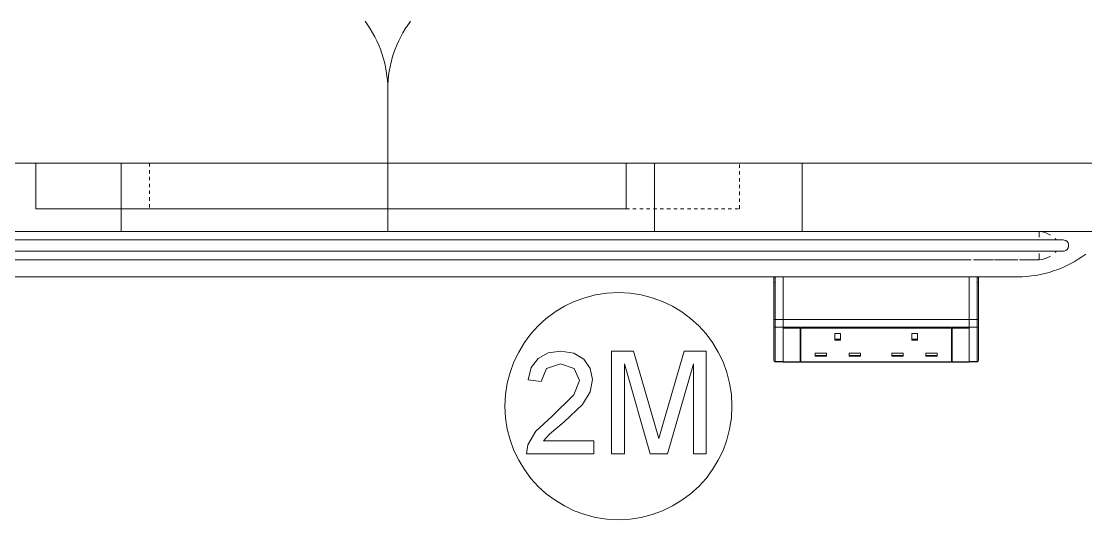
# Model space of a CAD drawing. Header units: millimetres. Extents: x 155927 to 326028, y -36033 to 97293.
# Drawn here: x 222342 to 223279, y 17816 to 18255 of the extents above; entities that cross this region are included whole.
import ezdxf

# ---------------------------------------------------------------- set-up
doc = ezdxf.new("R2010")
doc.units = ezdxf.units.MM
doc.header["$MEASUREMENT"] = 0
doc.linetypes.add('Dash', pattern=[6, 3, -3])
doc.layers.add('I-FURN', color=8, linetype='CONTINUOUS', lineweight=9)
doc.layers.add('I-FURN-HDLN', color=8, linetype='Dash', lineweight=9)

msp = doc.modelspace()

# ---------------------------------------------------------------- linework, layer by layer
at = {"layer": 'I-FURN'}
for p, q in [((222664.46, 18194.62), (222664.46, 18069.64)), ((222664.46, 18069.64), (222664.46, 18194.62)), ((222664.46, 18069.64), (222664.46, 18194.62)), ((222664.46, 18194.62), (222664.46, 18069.64)), ((223424.46, 18129.61), (221904.46, 18129.61)), ((222299.09, 18129.61), (222429.46, 18129.61)), ((222874.46, 18129.61), (222354.46, 18129.61)), ((222354.46, 18129.61), (222354.46, 18089.61)), ((222429.46, 18129.61), (222899.46, 18129.61)), ((222429.46, 18129.61), (222429.46, 18069.64)), ((222429.46, 18129.61), (222429.46, 18069.64)), ((222874.46, 18089.61), (222874.46, 18129.61)), ((222899.46, 18129.61), (223029.46, 18129.61)), ((222899.46, 18129.61), (222899.46, 18069.64)), ((222899.46, 18129.61), (222899.46, 18069.64)), ((223029.46, 18129.61), (223464.46, 18129.61)), ((223029.46, 18129.61), (223029.46, 18069.64)), ((223029.46, 18129.61), (223029.46, 18069.64)), ((222354.46, 18089.61), (222874.46, 18089.61)), ((222094.18, 18069.61), (223220.97, 18069.61)), ((222664.46, 18069.61), (222094.18, 18069.61)), ((222140.37, 18069.64), (223178.55, 18069.64)), ((222429.46, 18069.61), (222299.09, 18069.61)), ((222899.46, 18069.61), (222429.46, 18069.61)), ((223220.97, 18069.61), (222664.46, 18069.61)), ((223029.46, 18069.61), (222899.46, 18069.61)), ((223220.97, 18069.61), (223029.46, 18069.61)), ((223180.58, 18069.61), (223198.3, 18069.61)), ((223199.04, 18069.64), (223203.93, 18069.64)), ((223204.83, 18069.61), (223218.55, 18069.61)), ((223238.55, 18069.61), (223220.97, 18069.61)), ((223238.55, 18069.61), (223220.97, 18069.61)), ((223220.97, 18069.61), (223238.55, 18069.61)), ((223220.97, 18069.61), (223238.55, 18069.61)), ((223232.91, 18069.64), (223233.98, 18069.64)), ((223238.55, 18069.61), (223464.46, 18069.61)), ((223339.46, 18069.61), (223238.55, 18069.61)), ((223339.46, 18069.61), (223238.55, 18069.61)), ((223238.55, 18069.61), (223339.46, 18069.61)), ((223238.55, 18064.43), (223238.55, 18069.61)), ((223178.55, 18062.11), (222140.37, 18062.11)), ((223179.42, 18062.11), (223178.55, 18062.11)), ((223182.66, 18062.11), (223179.42, 18062.11)), ((223185.88, 18062.11), (223182.66, 18062.11)), ((223189.1, 18062.11), (223185.88, 18062.11)), ((223192.3, 18062.11), (223189.1, 18062.11)), ((223195.48, 18062.11), (223192.3, 18062.11)), ((223198.63, 18062.11), (223195.48, 18062.11)), ((223201.75, 18062.11), (223198.63, 18062.11)), ((223204.83, 18062.11), (223201.75, 18062.11)), ((223207.87, 18062.11), (223204.83, 18062.11)), ((223210.86, 18062.11), (223207.87, 18062.11)), ((223213.8, 18062.11), (223210.86, 18062.11)), ((223216.68, 18062.11), (223213.8, 18062.11)), ((223219.51, 18062.11), (223216.68, 18062.11)), ((223222.26, 18062.11), (223219.51, 18062.11)), ((223224.95, 18062.11), (223222.26, 18062.11)), ((223227.57, 18062.11), (223224.95, 18062.11)), ((223230.1, 18062.11), (223227.57, 18062.11)), ((223232.55, 18062.11), (223230.1, 18062.11)), ((223234.92, 18062.11), (223232.55, 18062.11)), ((223237.2, 18062.11), (223234.92, 18062.11)), ((223239.38, 18062.11), (223237.2, 18062.11)), ((223241.46, 18062.11), (223239.38, 18062.11)), ((223243.45, 18062.11), (223241.46, 18062.11)), ((223245.33, 18062.11), (223243.45, 18062.11)), ((223247.1, 18062.11), (223245.33, 18062.11)), ((223248.76, 18062.11), (223247.1, 18062.11)), ((223250.32, 18062.11), (223248.76, 18062.11)), ((223251.75, 18062.11), (223250.32, 18062.11)), ((223253.07, 18062.11), (223251.75, 18062.11)), ((223254.27, 18062.11), (223253.07, 18062.11)), ((223255.35, 18062.11), (223254.27, 18062.11)), ((223256.31, 18062.11), (223255.35, 18062.11)), ((223257.14, 18062.11), (223256.31, 18062.11)), ((223257.85, 18062.11), (223257.14, 18062.11)), ((223258.43, 18062.11), (223257.85, 18062.11)), ((223258.88, 18062.11), (223258.43, 18062.11)), ((223259.2, 18062.11), (223258.88, 18062.11)), ((223259.39, 18062.11), (223259.2, 18062.11)), ((223259.46, 18062.11), (223259.39, 18062.11)), ((222140.37, 18052.11), (223178.55, 18052.11)), ((223178.55, 18052.11), (223181.78, 18052.11)), ((223181.78, 18052.11), (223185.01, 18052.11)), ((223185.01, 18052.11), (223188.23, 18052.11)), ((223188.23, 18052.11), (223191.44, 18052.11)), ((223191.44, 18052.11), (223194.62, 18052.11)), ((223194.62, 18052.11), (223197.78, 18052.11)), ((223197.78, 18052.11), (223200.91, 18052.11)), ((223200.91, 18052.11), (223204, 18052.11)), ((223204, 18052.11), (223207.05, 18052.11)), ((223207.05, 18052.11), (223210.06, 18052.11)), ((223210.06, 18052.11), (223213.01, 18052.11)), ((223213.01, 18052.11), (223215.91, 18052.11)), ((223215.91, 18052.11), (223218.75, 18052.11)), ((223218.75, 18052.11), (223221.53, 18052.11)), ((223221.53, 18052.11), (223224.23, 18052.11)), ((223224.23, 18052.11), (223226.87, 18052.11)), ((223226.87, 18052.11), (223229.42, 18052.11)), ((223229.42, 18052.11), (223231.9, 18052.11)), ((223231.9, 18052.11), (223234.29, 18052.11)), ((223234.29, 18052.11), (223236.59, 18052.11)), ((223236.59, 18052.11), (223238.8, 18052.11)), ((223238.55, 18044.61), (223238.55, 18050.28)), ((223238.8, 18052.11), (223240.91, 18052.11)), ((223240.91, 18052.11), (223242.92, 18052.11)), ((223242.92, 18052.11), (223244.83, 18052.11)), ((223244.83, 18052.11), (223246.63, 18052.11)), ((223246.63, 18052.11), (223248.33, 18052.11)), ((223248.33, 18052.11), (223249.91, 18052.11)), ((223249.91, 18052.11), (223251.38, 18052.11)), ((223251.38, 18052.11), (223252.73, 18052.11)), ((223252.73, 18052.11), (223253.96, 18052.11)), ((223253.96, 18052.11), (223255.07, 18052.11)), ((223255.07, 18052.11), (223256.06, 18052.11)), ((223256.06, 18052.11), (223256.93, 18052.11)), ((223256.93, 18052.11), (223257.67, 18052.11)), ((223257.67, 18052.11), (223258.28, 18052.11)), ((223258.28, 18052.11), (223258.77, 18052.11)), ((223258.77, 18052.11), (223259.13, 18052.11)), ((223259.13, 18052.11), (223259.35, 18052.11)), ((223259.35, 18052.11), (223259.45, 18052.11)), ((223259.45, 18052.11), (223259.46, 18052.11)), ((223178.55, 18044.59), (222140.37, 18044.59)), ((223198.3, 18044.61), (223180.58, 18044.61)), ((223203.93, 18044.59), (223199.04, 18044.59)), ((223219.64, 18044.61), (223203.79, 18044.61)), ((223238.55, 18044.61), (223220.97, 18044.61)), ((223233.98, 18044.59), (223232.91, 18044.59)), ((223005.76, 18029.61), (222109.46, 18029.61)), ((222109.46, 18029.61), (223005.76, 18029.61)), ((223004.76, 18024.62), (223004.76, 18028.62)), ((223004.76, 18028.62), (223004.76, 17991.59)), ((223012.76, 18029.62), (223005.76, 18029.62)), ((223005.76, 17992.16), (223005.76, 18029.61)), ((223005.76, 18029.61), (223012.76, 18029.61)), ((223012.76, 17992.16), (223012.76, 18029.61)), ((223176.76, 18029.62), (223012.86, 18029.62)), ((223012.86, 18029.61), (223176.76, 18029.61)), ((223012.86, 18029.61), (223012.86, 17992.16)), ((223176.76, 17992.16), (223176.76, 18029.61)), ((223183.88, 18029.62), (223176.88, 18029.62)), ((223183.88, 18029.61), (223176.88, 18029.61)), ((223176.88, 18029.61), (223176.88, 17992.16)), ((223219.46, 18029.61), (223183.88, 18029.61)), ((223183.88, 18029.61), (223219.46, 18029.61)), ((223183.88, 18029.61), (223183.88, 17992.16)), ((223184.88, 18028.62), (223184.88, 18028.62)), ((223184.88, 17991.59), (223184.88, 18028.62)), ((223184.88, 18028.62), (223184.88, 18024.62)), ((223004.76, 18024.62), (223005.76, 18024.62)), ((223004.76, 17986.06), (223004.76, 18024.62)), ((223183.88, 18024.62), (223184.88, 18024.62)), ((223184.88, 18024.62), (223184.88, 17986.06)), ((223004.76, 17991.59), (223004.76, 17986.06)), ((223005.76, 17985.24), (223005.76, 17992.16)), ((223005.76, 17992.16), (223012.76, 17992.16)), ((223012.76, 17985.24), (223012.76, 17992.16)), ((223012.86, 17992.16), (223176.76, 17992.16)), ((223012.86, 17992.16), (223012.86, 17985.24)), ((223176.76, 17985.24), (223176.76, 17992.16)), ((223183.88, 17992.16), (223176.88, 17992.16)), ((223176.88, 17992.16), (223176.88, 17985.24)), ((223183.88, 17992.16), (223183.88, 17985.24)), ((223184.88, 17986.06), (223184.88, 17991.59)), ((223004.76, 17986.06), (223004.76, 17955.78)), ((223004.76, 17986.06), (223004.76, 17955.78)), ((223005.76, 17954.96), (223005.76, 17985.24)), ((223005.76, 17985.24), (223012.76, 17985.24)), ((223012.76, 17954.96), (223012.76, 17985.24)), ((223012.82, 17984.4), (223027.82, 17984.4)), ((223012.82, 17954.58), (223012.82, 17984.4)), ((223012.86, 17985.24), (223176.76, 17985.24)), ((223012.86, 17984.6), (223012.86, 17985.24)), ((223027.82, 17984.6), (223012.86, 17984.6)), ((223027.82, 17984.4), (223027.82, 17954.58)), ((223161.32, 17984.6), (223028.32, 17984.6)), ((223028.32, 17984.4), (223161.32, 17984.4)), ((223028.32, 17954.58), (223028.32, 17984.4)), ((223161.32, 17954.58), (223161.32, 17984.4)), ((223176.76, 17984.6), (223161.82, 17984.6)), ((223161.82, 17984.4), (223176.82, 17984.4)), ((223161.82, 17954.58), (223161.82, 17984.4)), ((223176.76, 17985.24), (223176.76, 17984.6)), ((223176.82, 17984.4), (223176.82, 17986.86)), ((223176.82, 17984.4), (223176.82, 17954.58)), ((223183.88, 17985.24), (223176.88, 17985.24)), ((223176.88, 17985.24), (223176.88, 17954.96)), ((223183.88, 17985.24), (223183.88, 17954.96)), ((223184.88, 17955.78), (223184.88, 17986.06)), ((223184.88, 17955.78), (223184.88, 17986.06)), ((223063.43, 17979.68), (223058.43, 17979.68)), ((223058.43, 17979.68), (223058.43, 17973.94)), ((223058.43, 17974.68), (223063.43, 17974.68)), ((223058.43, 17973.94), (223063.43, 17973.94)), ((223063.43, 17973.94), (223063.43, 17979.68)), ((223126.21, 17973.94), (223126.21, 17979.68)), ((223126.21, 17979.68), (223131.21, 17979.68)), ((223126.21, 17974.68), (223131.21, 17974.68)), ((223126.21, 17973.94), (223131.21, 17973.94)), ((223131.21, 17973.94), (223131.21, 17979.68)), ((222805.67, 17962.64), (222796.87, 17957.76)), ((222817.03, 17964.27), (222805.67, 17962.64)), ((222828.48, 17962.46), (222817.03, 17964.27)), ((222837.26, 17957.03), (222828.48, 17962.46)), ((222881.11, 17964.27), (222861.66, 17964.27)), ((222861.66, 17964.27), (222861.66, 17873.86)), ((222899.61, 17900.54), (222881.11, 17964.27)), ((222925.56, 17964.27), (222907.38, 17901.65)), ((222945.01, 17964.27), (222925.56, 17964.27)), ((222945.01, 17873.86), (222945.01, 17964.27)), ((223040.93, 17959.6), (223040.93, 17962.47)), ((223040.93, 17962.47), (223050.93, 17962.47)), ((223050.93, 17959.6), (223050.93, 17962.47)), ((223070.93, 17959.6), (223070.93, 17962.47)), ((223070.93, 17962.47), (223080.93, 17962.47)), ((223080.93, 17959.6), (223080.93, 17962.47)), ((223108.71, 17959.6), (223108.71, 17962.47)), ((223108.71, 17962.47), (223118.71, 17962.47)), ((223118.71, 17959.6), (223118.71, 17962.47)), ((223138.71, 17959.6), (223138.71, 17962.47)), ((223138.71, 17962.47), (223148.71, 17962.47)), ((223148.71, 17959.6), (223148.71, 17962.47)), ((222796.87, 17957.76), (222790.94, 17949.77)), ((222804.26, 17948.84), (222816.79, 17952.97)), ((222816.79, 17952.97), (222828.81, 17948.74)), ((222842.85, 17948.92), (222837.26, 17957.03)), ((222872.96, 17873.86), (222872.96, 17952.97)), ((222872.96, 17952.97), (222895.68, 17873.86)), ((222911, 17873.86), (222933.71, 17952.97)), ((222933.71, 17952.97), (222933.71, 17873.86)), ((223005.01, 17955.11), (223004.99, 17955.14)), ((223005.76, 17954.78), (223005.76, 17954.96)), ((223005.76, 17954.96), (223012.76, 17954.96)), ((223005.76, 17954.78), (223012.76, 17954.78)), ((223005.76, 17954.78), (223012.76, 17954.78)), ((223012.76, 17954.78), (223005.76, 17954.78)), ((223012.76, 17954.78), (223012.76, 17954.96)), ((223027.82, 17954.58), (223012.82, 17954.58)), ((223012.86, 17954.78), (223176.76, 17954.78)), ((223028.32, 17954.96), (223027.82, 17954.96)), ((223161.32, 17954.58), (223028.32, 17954.58)), ((223040.93, 17960.34), (223050.93, 17960.34)), ((223040.93, 17959.6), (223050.93, 17959.6)), ((223070.93, 17960.34), (223080.93, 17960.34)), ((223070.93, 17959.6), (223080.93, 17959.6)), ((223108.71, 17960.34), (223118.71, 17960.34)), ((223108.71, 17959.6), (223118.71, 17959.6)), ((223138.71, 17960.34), (223148.71, 17960.34)), ((223138.71, 17959.6), (223148.71, 17959.6)), ((223161.82, 17954.96), (223161.32, 17954.96)), ((223176.82, 17954.58), (223161.82, 17954.58)), ((223183.88, 17954.96), (223176.88, 17954.96)), ((223176.88, 17954.96), (223176.88, 17954.78)), ((223176.88, 17954.78), (223183.88, 17954.78)), ((223176.88, 17954.78), (223183.88, 17954.78)), ((223176.88, 17954.78), (223183.88, 17954.78)), ((223183.88, 17954.96), (223183.88, 17954.78)), ((223184.66, 17955.15), (223184.63, 17955.12)), ((222790.94, 17949.77), (222788.2, 17938.84)), ((222799.51, 17937.43), (222804.26, 17948.84)), ((222828.81, 17948.74), (222833.41, 17938.38)), ((222844.71, 17939.06), (222842.85, 17948.92)), ((222788.2, 17938.84), (222799.51, 17937.43)), ((222833.41, 17938.38), (222828.53, 17925.57)), ((222842.7, 17928.35), (222844.71, 17939.06)), ((222828.53, 17925.57), (222809.02, 17906.75)), ((222836.03, 17917.26), (222842.7, 17928.35)), ((222819.83, 17901.78), (222836.03, 17917.26)), ((222809.02, 17906.75), (222794.87, 17893.65)), ((222806.83, 17890.91), (222819.83, 17901.78)), ((222903.34, 17887.23), (222899.61, 17900.54)), ((222907.38, 17901.65), (222903.34, 17887.23)), ((222794.87, 17893.65), (222788.01, 17881.65)), ((222801.73, 17885.16), (222806.83, 17890.91)), ((222788.01, 17881.65), (222786.79, 17873.86)), ((222846.12, 17885.16), (222801.73, 17885.16)), ((222846.12, 17873.86), (222846.12, 17885.16)), ((222786.79, 17873.86), (222846.12, 17873.86)), ((222861.66, 17873.86), (222872.96, 17873.86)), ((222895.68, 17873.86), (222911, 17873.86)), ((222933.71, 17873.86), (222945.01, 17873.86))]:
    msp.add_line(p, q, dxfattribs=at)
at = {"layer": 'I-FURN', "flags": 128}
for points in [[(223004.76, 18028.62), (223004.76, 18028.66), (223004.76, 18028.7), (223004.77, 18028.74), (223004.77, 18028.78), (223004.78, 18028.82), (223004.79, 18028.86), (223004.8, 18028.9), (223004.81, 18028.94), (223004.82, 18028.98), (223004.84, 18029.01), (223004.85, 18029.05), (223004.87, 18029.09), (223004.89, 18029.12), (223004.91, 18029.15), (223004.93, 18029.19), (223004.96, 18029.22), (223004.98, 18029.25), (223005.01, 18029.28), (223005.03, 18029.31), (223005.06, 18029.34), (223005.09, 18029.37), (223005.12, 18029.39), (223005.15, 18029.42), (223005.19, 18029.44), (223005.22, 18029.47), (223005.25, 18029.49), (223005.29, 18029.51), (223005.32, 18029.52), (223005.36, 18029.54), (223005.4, 18029.56), (223005.43, 18029.57), (223005.47, 18029.58), (223005.51, 18029.59), (223005.55, 18029.6), (223005.59, 18029.61), (223005.63, 18029.62), (223005.67, 18029.62), (223005.71, 18029.62), (223005.75, 18029.62), (223005.76, 18029.62)], [(223004.76, 18024.62), (223004.76, 18024.78), (223004.76, 18024.94), (223004.76, 18025.1), (223004.76, 18025.26), (223004.76, 18025.42), (223004.76, 18025.57), (223004.76, 18025.73), (223004.76, 18025.88), (223004.76, 18026.03), (223004.76, 18026.18), (223004.76, 18026.33), (223004.76, 18026.47), (223004.76, 18026.61), (223004.76, 18026.75), (223004.76, 18026.88), (223004.76, 18027.01), (223004.76, 18027.14), (223004.76, 18027.26), (223004.76, 18027.38), (223004.76, 18027.49), (223004.76, 18027.6), (223004.76, 18027.71), (223004.76, 18027.81), (223004.76, 18027.9), (223004.76, 18027.99), (223004.76, 18028.07), (223004.76, 18028.15), (223004.76, 18028.22), (223004.76, 18028.29), (223004.76, 18028.35), (223004.76, 18028.41), (223004.76, 18028.46), (223004.76, 18028.5), (223004.76, 18028.54), (223004.76, 18028.57), (223004.76, 18028.59), (223004.76, 18028.61), (223004.76, 18028.62), (223004.76, 18028.62)], [(223004.76, 18028.62), (223004.76, 18028.62), (223004.76, 18028.62)], [(223004.76, 18028.62), (223004.76, 18028.34), (223004.76, 18027.92), (223004.76, 18027.37), (223004.76, 18026.69), (223004.76, 18025.87), (223004.76, 18024.93), (223004.76, 18023.85), (223004.76, 18022.64), (223004.76, 18021.3), (223004.76, 18019.84), (223004.76, 18018.26), (223004.76, 18016.56), (223004.76, 18014.74), (223004.76, 18012.81), (223004.76, 18010.76), (223004.76, 18008.61), (223004.76, 18006.35), (223004.76, 18004), (223004.76, 18001.54), (223004.76, 17998.99), (223004.76, 17996.36), (223004.76, 17993.64), (223004.76, 17991.59)], [(223183.88, 18029.62), (223183.92, 18029.62), (223183.96, 18029.62), (223184, 18029.62), (223184.04, 18029.61), (223184.08, 18029.6), (223184.12, 18029.59), (223184.16, 18029.58), (223184.2, 18029.57), (223184.23, 18029.56), (223184.27, 18029.54), (223184.31, 18029.53), (223184.34, 18029.51), (223184.38, 18029.49), (223184.41, 18029.47), (223184.45, 18029.45), (223184.48, 18029.43), (223184.51, 18029.4), (223184.54, 18029.38), (223184.57, 18029.35), (223184.6, 18029.32), (223184.63, 18029.29), (223184.65, 18029.26), (223184.68, 18029.23), (223184.7, 18029.2), (223184.72, 18029.16), (223184.74, 18029.13), (223184.76, 18029.09), (223184.78, 18029.06), (223184.8, 18029.02), (223184.81, 18028.99), (223184.83, 18028.95), (223184.84, 18028.91), (223184.85, 18028.87), (223184.86, 18028.83), (223184.87, 18028.79), (223184.87, 18028.75), (223184.88, 18028.71), (223184.88, 18028.67), (223184.88, 18028.63), (223184.88, 18028.62)], [(223184.88, 17991.59), (223184.88, 17994.37), (223184.88, 17997.07), (223184.88, 17999.68), (223184.88, 18002.21), (223184.88, 18004.64), (223184.88, 18006.97), (223184.88, 18009.2), (223184.88, 18011.32), (223184.88, 18013.33), (223184.88, 18015.24), (223184.88, 18017.03), (223184.88, 18018.7), (223184.88, 18020.25), (223184.88, 18021.67), (223184.88, 18022.97), (223184.88, 18024.15), (223184.88, 18025.19), (223184.88, 18026.11), (223184.88, 18026.89), (223184.88, 18027.53), (223184.88, 18028.05), (223184.88, 18028.43), (223184.88, 18028.62)], [(223184.88, 18028.62), (223184.88, 18028.62), (223184.88, 18028.61), (223184.88, 18028.59), (223184.88, 18028.57), (223184.88, 18028.54), (223184.88, 18028.51), (223184.88, 18028.47), (223184.88, 18028.42), (223184.88, 18028.37), (223184.88, 18028.31), (223184.88, 18028.24), (223184.88, 18028.17), (223184.88, 18028.09), (223184.88, 18028.01), (223184.88, 18027.92), (223184.88, 18027.83), (223184.88, 18027.73), (223184.88, 18027.63), (223184.88, 18027.52), (223184.88, 18027.41), (223184.88, 18027.29), (223184.88, 18027.17), (223184.88, 18027.05), (223184.88, 18026.92), (223184.88, 18026.78), (223184.88, 18026.65), (223184.88, 18026.51), (223184.88, 18026.37), (223184.88, 18026.22), (223184.88, 18026.07), (223184.88, 18025.92), (223184.88, 18025.77), (223184.88, 18025.62), (223184.88, 18025.46), (223184.88, 18025.3), (223184.88, 18025.15), (223184.88, 18024.99), (223184.88, 18024.83), (223184.88, 18024.67), (223184.88, 18024.62)], [(223004.76, 17991.59), (223004.76, 17991.46), (223004.76, 17991.32), (223004.76, 17991.18), (223004.76, 17991.04), (223004.76, 17990.89), (223004.76, 17990.74), (223004.76, 17990.59), (223004.76, 17990.44), (223004.76, 17990.28), (223004.76, 17990.13), (223004.76, 17989.97), (223004.76, 17989.81), (223004.76, 17989.65), (223004.76, 17989.49), (223004.76, 17989.33), (223004.76, 17989.17), (223004.76, 17989.01), (223004.76, 17988.85), (223004.76, 17988.7), (223004.76, 17988.54), (223004.76, 17988.38), (223004.76, 17988.23), (223004.76, 17988.07), (223004.76, 17987.92), (223004.76, 17987.78), (223004.76, 17987.63), (223004.76, 17987.49), (223004.76, 17987.35), (223004.76, 17987.21), (223004.76, 17987.07), (223004.76, 17986.94), (223004.76, 17986.82), (223004.76, 17986.7), (223004.76, 17986.58), (223004.76, 17986.46), (223004.76, 17986.35), (223004.76, 17986.25), (223004.76, 17986.15), (223004.76, 17986.06)], [(223184.88, 17986.06), (223184.88, 17986.15), (223184.88, 17986.25), (223184.88, 17986.35), (223184.88, 17986.46), (223184.88, 17986.58), (223184.88, 17986.7), (223184.88, 17986.82), (223184.88, 17986.94), (223184.88, 17987.07), (223184.88, 17987.21), (223184.88, 17987.35), (223184.88, 17987.49), (223184.88, 17987.63), (223184.88, 17987.78), (223184.88, 17987.92), (223184.88, 17988.08), (223184.88, 17988.23), (223184.88, 17988.38), (223184.88, 17988.54), (223184.88, 17988.7), (223184.88, 17988.85), (223184.88, 17989.01), (223184.88, 17989.17), (223184.88, 17989.33), (223184.88, 17989.49), (223184.88, 17989.65), (223184.88, 17989.81), (223184.88, 17989.97), (223184.88, 17990.13), (223184.88, 17990.28), (223184.88, 17990.44), (223184.88, 17990.59), (223184.88, 17990.74), (223184.88, 17990.89), (223184.88, 17991.04), (223184.88, 17991.18), (223184.88, 17991.32), (223184.88, 17991.46), (223184.88, 17991.59)], [(223005.76, 17954.78), (223005.72, 17954.78), (223005.68, 17954.78), (223005.64, 17954.78), (223005.6, 17954.79), (223005.56, 17954.8), (223005.52, 17954.81), (223005.48, 17954.82), (223005.44, 17954.83), (223005.41, 17954.84), (223005.37, 17954.86), (223005.33, 17954.87), (223005.3, 17954.89), (223005.26, 17954.91)], [(223184.39, 17954.91), (223184.35, 17954.9), (223184.32, 17954.88), (223184.28, 17954.86), (223184.24, 17954.85), (223184.21, 17954.83), (223184.17, 17954.82), (223184.13, 17954.81), (223184.09, 17954.8), (223184.05, 17954.79), (223184.01, 17954.79), (223183.97, 17954.78), (223183.93, 17954.78), (223183.89, 17954.78), (223183.88, 17954.78)]]:
    msp.add_lwpolyline(points, dxfattribs=at)
at = {"layer": 'I-FURN'}
for centre, radius, start, end in [((222564.46, 18194.62), 100, 0, 36.8699), ((222564.46, 18194.62), 100, 0, 36.8699), ((222764.46, 18194.62), 100, 143.1301, 180), ((222764.46, 18194.62), 100, 143.1301, 180), ((223236.22, 18046.15), 23.6, 59.14362, 83.99718), ((223246.6, 18057.11), 8.51, 35.54054, 46.54863), ((223259.46, 18057.11), 5, 248.17478, 96.91519), ((223219.46, 18129.61), 100, 270, 306.8699), ((223219.46, 18129.61), 100, 270, 306.8699), ((223236.22, 18068.07), 23.6, 275.66638, 300.85638), ((223246.6, 18057.11), 8.51, 313.45137, 324.45946), ((222867.73, 17915.73), 100, 0, 180), ((222867.73, 17915.73), 100, 180, 0)]:
    msp.add_arc(centre, radius, start, end, dxfattribs=at)
for centre, major_axis, ratio, start_param, end_param in [((223005.76, 18028.62), (1, 0), 0.998113, 1.570796, 3.141593), ((223183.88, 18028.62), (1, 0), 0.998113, 0, 1.570796), ((223005.76, 17991.59), (1, 0), 0.56467, 1.570796, 3.141593), ((223183.88, 17991.59), (1, 0), 0.56467, 0, 1.570796), ((223005.76, 17986.06), (1, 0), 0.819152, 3.141593, 4.712389), ((223183.88, 17986.06), (1, 0), 0.819152, 4.712389, 6.283185), ((223005.76, 17955.78), (-1, 0), 0.819152, 0, 1.570796), ((223183.88, 17955.78), (1, 0), 0.819152, 4.712389, 6.283185)]:
    msp.add_ellipse(centre, major_axis=major_axis, ratio=ratio, start_param=start_param, end_param=end_param, dxfattribs=at)
at = {"layer": 'I-FURN-HDLN'}
for p, q in [((222454.46, 18129.61), (222454.46, 18089.61)), ((222974.46, 18129.61), (222454.46, 18129.61)), ((222974.46, 18089.61), (222974.46, 18129.61)), ((222454.46, 18089.61), (222974.46, 18089.61))]:
    msp.add_line(p, q, dxfattribs=at)

doc.saveas('drawing.dxf')
